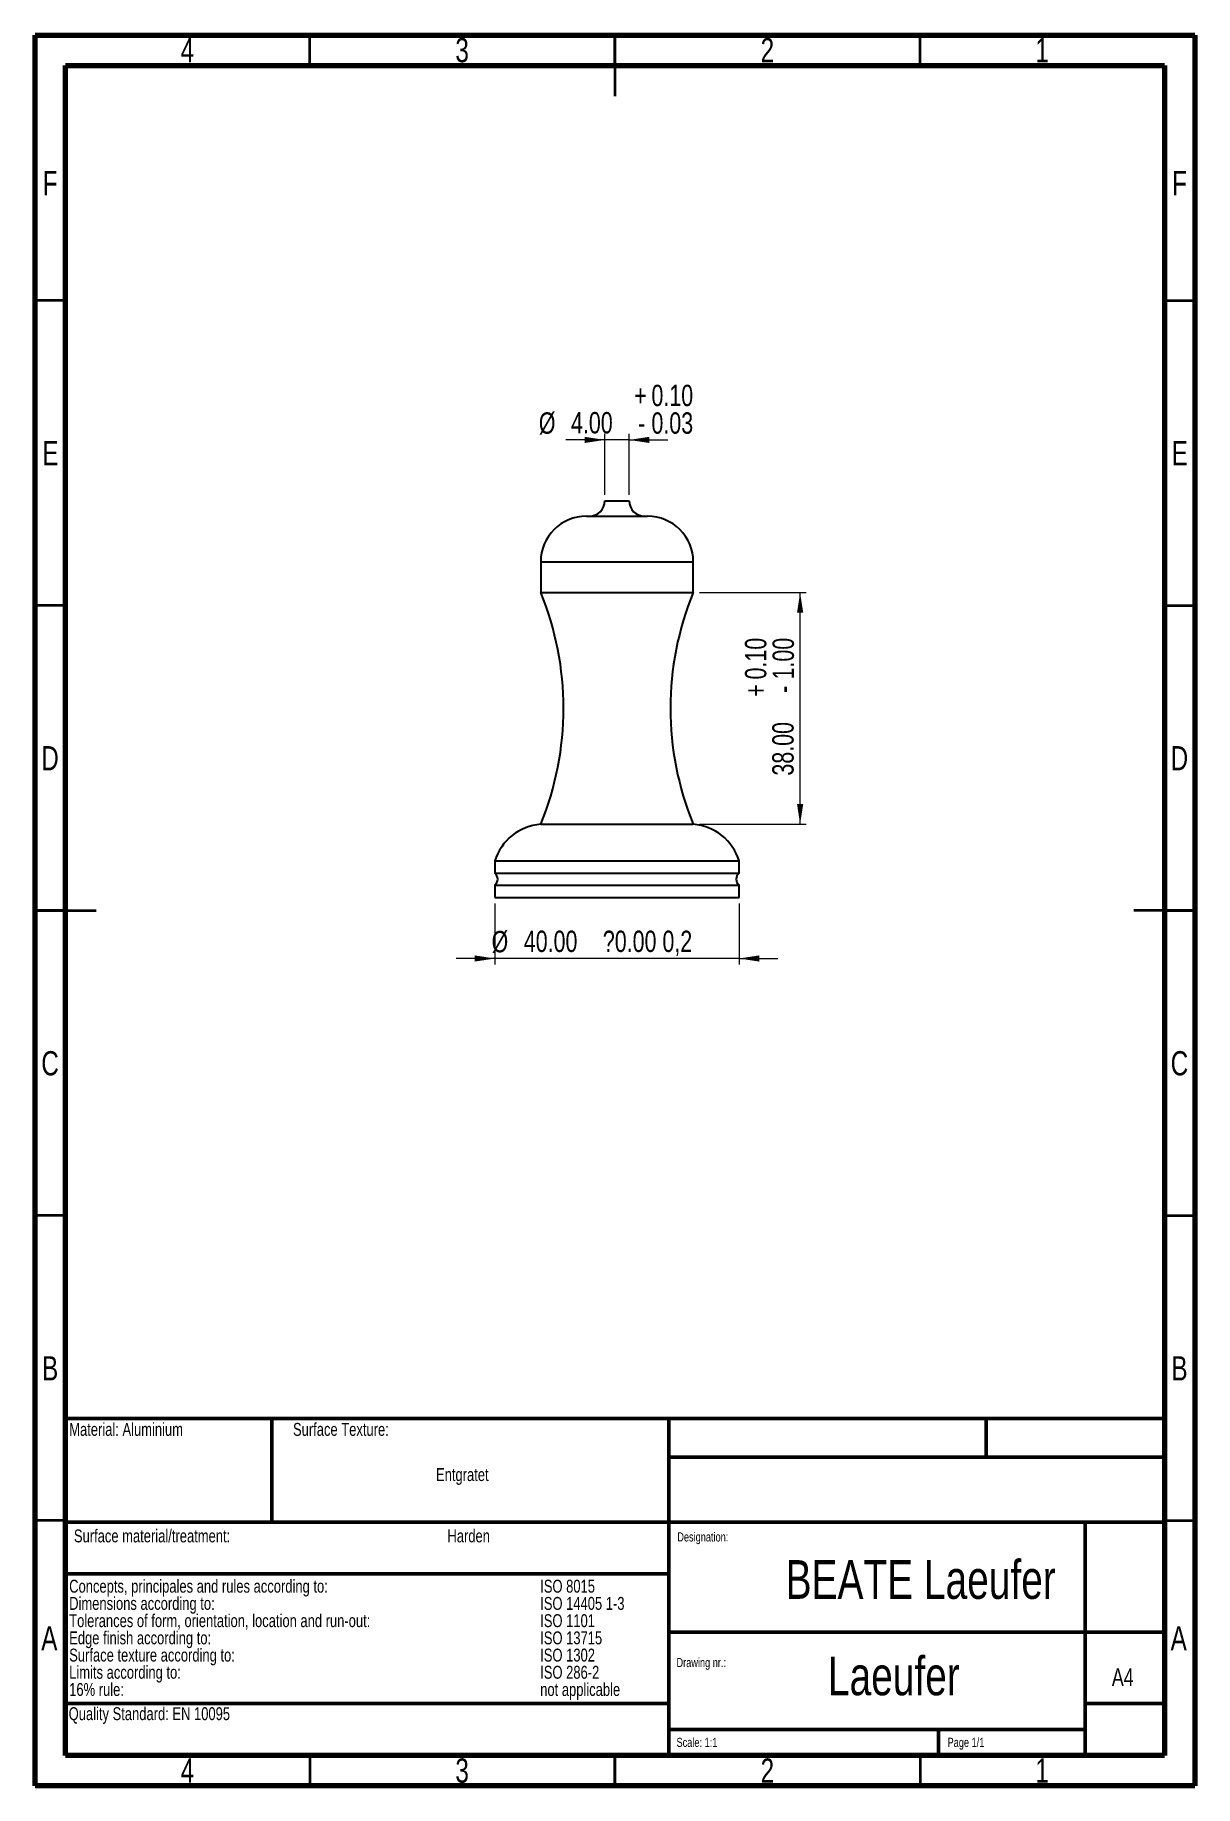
# Model space of a CAD drawing. Header units: millimetres. Extents: x 15 to 205, y 5 to 292.
import ezdxf

# ---------------------------------------------------------------- set-up
doc = ezdxf.new("R2010")
doc.units = ezdxf.units.MM
doc.styles.add('SLDTEXTSTYLE0', font='TXT', dxfattribs={"width": 0.75})
doc.dimstyles.new('SLDDIMSTYLE0', dxfattribs={"dimtxt": 3.5, "dimasz": 3.302, "dimexe": 0, "dimexo": 0.0625, "dimgap": 0.875, "dimtad": 1, "dimrnd": 1e-09, "dimzin": 12, "dimdsep": 46, "dimtxsty": 'SLDTEXTSTYLE0', "dimsah": 1, "dimcen": 0.09, "dimadec": 0, "dimazin": 3, "dimtol": 1, "dimtfac": 1, "dimtmove": 0, "dimatfit": 0, "dimfxl": 1, "dimfrac": 2, "dimtolj": 1, "dimtzin": 0, "dimarcsym": 0})
doc.dimstyles.new('SLDDIMSTYLE1', dxfattribs={"dimtxt": 3.5, "dimasz": 3.302, "dimexe": 0, "dimexo": 0.0625, "dimgap": 0.875, "dimtad": 1, "dimrnd": 1e-09, "dimzin": 4, "dimdsep": 46, "dimtxsty": 'SLDTEXTSTYLE0', "dimsah": 1, "dimcen": 0.09, "dimadec": 0, "dimazin": 1, "dimtol": 1, "dimtp": 0.1, "dimtm": 0.028, "dimtfac": 1, "dimtmove": 0, "dimatfit": 0, "dimfxl": 1, "dimfrac": 2, "dimtolj": 1, "dimtzin": 0, "dimarcsym": 0})
doc.dimstyles.new('SLDDIMSTYLE2', dxfattribs={"dimtxt": 3.5, "dimasz": 3.302, "dimexe": 0, "dimexo": 0.0625, "dimgap": 0.875, "dimtad": 1, "dimrnd": 1e-09, "dimzin": 4, "dimdsep": 46, "dimtxsty": 'SLDTEXTSTYLE0', "dimsah": 1, "dimcen": 0.09, "dimadec": 0, "dimazin": 1, "dimtol": 1, "dimtp": 0.1, "dimtm": 1, "dimtfac": 1, "dimtmove": 0, "dimatfit": 0, "dimfxl": 1, "dimfrac": 2, "dimtolj": 1, "dimtzin": 0, "dimarcsym": 0})

# ---------------------------------------------------------------- blocks, each defined once
blk = doc.blocks.new('SW_NOTE_0')
at = {"color": 0, "linetype": 'Continuous', "lineweight": 0, "attachment_point": 1, "style": 'SLDTEXTSTYLE0'}
for s, insert, char_height in [('Concepts, principales and rules according to:', (0, 2.73), 2.1167), ('Dimensions according to:', (0, -0.09), 2.1167), ('Tolerances of form, orientation, location and run-out:', (0, -2.92), 2.1167), ('Edge finish according to:', (0, -5.74), 2.1167), ('Surface texture according to:', (0, -8.56), 2.1167), ('Limits according to:', (0, -11.38), 2.1167), ('16% rule:', (0, -14.2), 2.117)]:
    blk.add_mtext(s, dxfattribs=dict(at, insert=insert, char_height=char_height))
blk = doc.blocks.new('SW_NOTE_0_1')
at = {"color": 0, "linetype": 'Continuous', "lineweight": 0, "attachment_point": 1, "style": 'SLDTEXTSTYLE0'}
for s, insert, char_height in [('ISO 8015', (0, 2.73), 2.117), ('ISO 14405 1-3', (0, -0.09), 2.1167), ('ISO 1101', (0, -2.92), 2.117), ('ISO 13715', (0, -5.74), 2.117), ('ISO 1302', (0, -8.56), 2.117), ('ISO 286-2', (0, -11.38), 2.117), ('not applicable', (0, -14.2), 2.1167)]:
    blk.add_mtext(s, dxfattribs=dict(at, insert=insert, char_height=char_height))
blk = doc.blocks.new('_D')
at = {"color": 7, "linetype": 'Continuous', "lineweight": 0}
for p, q in [((90.32, 149.63), (90.32, 139.63)), ((130.32, 149.63), (130.32, 139.63)), ((90.32, 140.63), (83.97, 140.63)), ((130.32, 140.63), (90.32, 140.63)), ((130.32, 140.63), (136.67, 140.63))]:
    blk.add_line(p, q, dxfattribs=at)
at = {"color": 7, "linetype": 'Continuous', "lineweight": 18}
for points in [[(90.32, 140.63), (87.02, 141.14), (87.02, 140.13)], [(130.32, 140.63), (133.63, 140.13), (133.63, 141.14)]]:
    blk.add_solid(points, dxfattribs=at)
at = {"color": 7, "linetype": 'Continuous', "lineweight": 18, "char_height": 3.5, "attachment_point": 1, "style": 'SLDTEXTSTYLE0'}
for s, insert in [('%%c', (89.78, 145.15)), ('40.00', (95.06, 145.2)), ('?0.00 0,2', (108.01, 145.2))]:
    blk.add_mtext(s, dxfattribs=dict(at, insert=insert))
blk = doc.blocks.new('_D_1')
at = {"color": 7, "linetype": 'Continuous', "lineweight": 0}
for p, q in [((108.32, 225.63), (101.97, 225.63)), ((108.32, 216.63), (108.32, 226.63)), ((112.32, 225.63), (108.32, 225.63)), ((112.32, 216.63), (112.32, 226.63)), ((112.32, 225.63), (118.67, 225.63))]:
    blk.add_line(p, q, dxfattribs=at)
at = {"color": 7, "linetype": 'Continuous', "lineweight": 18}
for points in [[(108.32, 225.63), (105.02, 226.14), (105.02, 225.13)], [(112.32, 225.63), (115.63, 225.13), (115.63, 226.14)]]:
    blk.add_solid(points, dxfattribs=at)
at = {"color": 7, "linetype": 'Continuous', "lineweight": 18, "char_height": 3.5, "attachment_point": 1, "style": 'SLDTEXTSTYLE0'}
for s, insert in [('+', (113.14, 234.67)), ('0.10', (115.97, 234.67)), ('%%c', (97.52, 230.15)), ('4.00', (102.79, 230.2)), ('0.03', (115.97, 230.15)), ('-', (113.78, 230.15))]:
    blk.add_mtext(s, dxfattribs=dict(at, insert=insert))
blk = doc.blocks.new('_D_2')
at = {"color": 7, "linetype": 'Continuous', "lineweight": 0}
for p, q in [((123.82, 200.63), (141.32, 200.63)), ((140.32, 162.63), (140.32, 200.63)), ((123.82, 162.63), (141.32, 162.63))]:
    blk.add_line(p, q, dxfattribs=at)
at = {"color": 7, "linetype": 'Continuous', "lineweight": 18}
for points in [[(140.32, 200.63), (139.82, 197.33), (140.83, 197.33)], [(140.32, 162.63), (140.83, 165.94), (139.82, 165.94)]]:
    blk.add_solid(points, dxfattribs=at)
at = {"color": 7, "linetype": 'Continuous', "lineweight": 18, "char_height": 3.5, "attachment_point": 1, "rotation": 90, "style": 'SLDTEXTSTYLE0'}
for s, insert in [('0.10', (131.29, 186.37)), ('1.00', (135.81, 186.37)), ('+', (131.29, 183.55)), ('-', (135.81, 184.18)), ('38.00', (135.76, 170.61))]:
    blk.add_mtext(s, dxfattribs=dict(at, insert=insert))

msp = doc.modelspace()

# ---------------------------------------------------------------- linework, layer by layer
at = {"color": 7, "linetype": 'Continuous', "lineweight": 70}
for p, q in [((15, 5), (15, 292)), ((15, 292), (205, 292)), ((205, 292), (205, 5)), ((20, 10), (20, 287)), ((20, 287), (200, 287)), ((200, 287), (200, 10)), ((200, 10), (20, 10)), ((205, 5), (15, 5))]:
    msp.add_line(p, q, dxfattribs=at)
at = {"color": 7, "linetype": 'Continuous', "lineweight": 35}
for p, q in [((60, 287), (60, 292)), ((110, 292), (110, 282)), ((110, 287), (110, 292)), ((160, 287), (160, 292)), ((20, 248.5), (15, 248.5)), ((200, 248.5), (205, 248.5)), ((20, 198.5), (15, 198.5)), ((200, 198.5), (205, 198.5)), ((15, 148.5), (25, 148.5)), ((20, 148.5), (15, 148.5)), ((205, 148.5), (195, 148.5)), ((200, 148.5), (205, 148.5)), ((20, 98.5), (15, 98.5)), ((200, 98.5), (205, 98.5)), ((20, 48.5), (15, 48.5)), ((200, 48.5), (205, 48.5)), ((60, 10), (60, 5)), ((110, 5), (110, 10)), ((110, 10), (110, 5)), ((160, 10), (160, 5))]:
    msp.add_line(p, q, dxfattribs=at)
at = {"color": 7, "linetype": 'Continuous', "lineweight": 25}
for p, q in [((108.325, 215.634), (110.325, 215.634)), ((110.325, 215.634), (112.325, 215.634)), ((105.325, 213.134), (110.325, 213.134)), ((110.325, 213.134), (115.325, 213.134)), ((97.825, 205.634), (97.825, 200.634)), ((122.825, 200.634), (122.825, 205.634)), ((97.825, 200.634), (110.325, 200.634)), ((110.325, 200.634), (122.825, 200.634)), ((97.825, 162.634), (110.325, 162.634)), ((110.325, 162.634), (122.825, 162.634)), ((90.325, 156.634), (90.325, 154.634)), ((90.325, 156.634), (110.325, 156.634)), ((110.325, 156.634), (130.325, 156.634)), ((130.325, 154.634), (130.325, 156.634)), ((90.325, 154.634), (110.325, 154.634)), ((90.325, 152.634), (90.325, 150.634)), ((90.325, 152.634), (110.325, 152.634)), ((110.325, 154.634), (130.325, 154.634)), ((110.325, 152.634), (130.325, 152.634)), ((130.325, 150.634), (130.325, 152.634)), ((90.325, 150.634), (110.325, 150.634)), ((110.325, 150.634), (130.325, 150.634))]:
    msp.add_line(p, q, dxfattribs=at)
at = {"color": 8, "linetype": 'Continuous', "lineweight": 25}
for p, q in [((97.825, 205.634), (110.325, 205.634)), ((110.325, 205.634), (122.825, 205.634))]:
    msp.add_line(p, q, dxfattribs=at)
at = {"color": 7, "linetype": 'Continuous', "lineweight": 50}
for p, q in [((20, 65.25), (200, 65.25)), ((20, 65.25), (20, 10)), ((53.8, 48.25), (53.8, 65.25)), ((118.8, 65.25), (118.8, 10)), ((170.8, 58.875), (170.8, 65.25)), ((200, 58.875), (118.8, 58.875)), ((200, 48.25), (20, 48.25)), ((187, 10), (187, 48.25)), ((118.8, 39.75), (20, 39.75)), ((200, 30.23), (118.8, 30.23)), ((118.8, 18.5), (20, 18.5)), ((200, 18.5), (187, 18.5)), ((187, 14.25), (118.8, 14.25)), ((163, 10), (163, 14.25))]:
    msp.add_line(p, q, dxfattribs=at)
at = {"color": 7, "linetype": 'Continuous', "lineweight": 25}
for centre, radius, start, end in [((105.825, 215.634), 2.5, 270, 0), ((114.825, 215.634), 2.5, 180, 270), ((105.325, 205.634), 7.5, 90, 180), ((115.325, 205.634), 7.5, 0, 90), ((51.575, 181.634), 50, 337.66632, 22.33368), ((169.074, 181.634), 50, 157.66632, 202.33368), ((98.456, 154.158), 8.5, 94.2588, 163.06082), ((122.193, 154.158), 8.5, 16.93918, 85.7412), ((89.494, 153.634), 1.3, 309.71514, 50.28486), ((131.155, 153.634), 1.3, 129.71514, 230.28486)]:
    msp.add_arc(centre, radius, start, end, dxfattribs=at)

# ---------------------------------------------------------------- block references
at = {"color": 7, "linetype": 'Continuous', "lineweight": 0}
for name, p in [('SW_NOTE_0', (20.594, 36.074)), ('SW_NOTE_0_1', (97.748, 36.074))]:
    msp.add_blockref(name, p, dxfattribs=at)

# ---------------------------------------------------------------- texts
at = {"color": 7, "linetype": 'Continuous', "lineweight": 0, "style": 'SLDTEXTSTYLE0'}
for s, insert, char_height, attachment_point in [('4', (39.96, 291.508), 3.969, 2), ('3', (84.96, 291.508), 3.969, 2), ('2', (134.96, 291.508), 3.969, 2), ('1', (179.96, 291.508), 3.969, 2), ('F', (17.458, 269.695), 3.969, 2), ('F', (202.458, 269.695), 3.969, 2), ('E', (17.508, 225.445), 3.969, 2), ('E', (202.508, 225.445), 3.969, 2), ('D', (17.453, 175.445), 3.969, 2), ('D', (202.453, 175.445), 3.969, 2), ('C', (17.459, 125.445), 3.969, 2), ('C', (202.459, 125.445), 3.969, 2), ('B', (17.471, 75.445), 3.969, 2), ('B', (202.471, 75.445), 3.969, 2), ('Material: Aluminium', (20.594, 64.508), 2.11667, 1), ('Surface Texture:', (65.101, 64.508), 2.11667, 2), ('Entgratet', (84.989, 57.098), 2.1167, 2), ('Surface material/treatment:', (21.366, 47.049), 2.11667, 1), ('Harden', (86.033, 47.049), 2.1167, 2), ('Designation:', (120.202, 46.576), 1.5, 1), ('BEATE Laeufer', (160.081, 42.02), 6.35, 2), ('A', (17.34, 31.195), 3.969, 2), ('A', (202.34, 31.195), 3.969, 2), ('Drawing nr.:', (120.074, 25.986), 1.5, 1), ('Laeufer', (155.68, 26.222), 6.35, 2), ('A4', (191.389, 24.3), 2.9104, 1), ('Quality Standard: EN 10095', (20.507, 17.909), 2.11667, 1), ('Scale: 1:1', (120.074, 12.9), 1.5, 1), ('Page 1/1', (164.478, 12.9), 1.5, 1), ('4', (39.96, 9.508), 3.969, 2), ('3', (84.96, 9.508), 3.969, 2), ('2', (134.96, 9.508), 3.969, 2), ('1', (179.96, 9.508), 3.969, 2)]:
    msp.add_mtext(s, dxfattribs=dict(at, insert=insert, char_height=char_height, attachment_point=attachment_point))

# ---------------------------------------------------------------- dimensions: what is measured, and where the dimension line sits
at = {"color": 7, "linetype": 'Continuous', "lineweight": 18}
for base, p1, p2, text, dimstyle, picture, middle in [((108.325, 225.634), (112.325, 215.634), (108.325, 215.634), '%%c<>', 'SLDDIMSTYLE1', '_D_1', (111.267, 225.634)), ((90.325, 140.634), (130.325, 150.634), (90.325, 150.634), '%%c<> 0,2', 'SLDDIMSTYLE0', '_D', (108.57, 140.634))]:
    dim = msp.add_linear_dim(base=base, p1=p1, p2=p2, text=text, dimstyle=dimstyle, dxfattribs=at)
    dim.commit()
    dim.dimension.update_dxf_attribs({"geometry": picture, "text_midpoint": middle, "dimtype": 160})
dim = msp.add_linear_dim(base=(140.325, 200.634), p1=(122.825, 162.634), p2=(122.825, 200.634), angle=90, dimstyle='SLDDIMSTYLE2', dxfattribs=at)
dim.commit()
dim.dimension.update_dxf_attribs({"geometry": '_D_2', "text_midpoint": (140.325, 183.02), "dimtype": 160})

doc.saveas('drawing.dxf')
